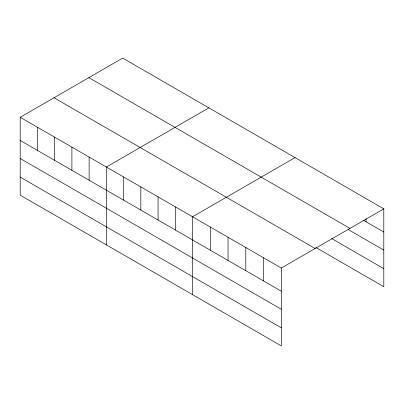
<?xml version="1.0" encoding="UTF-8"?>
<svg xmlns="http://www.w3.org/2000/svg" width="404" height="404" viewBox="0 0 404 404"><rect width="100%" height="100%" fill="white"/><g stroke="black" fill="none" stroke-linecap="round" stroke-linejoin="round"><path stroke-width="0.61" d="M281.31 309.247L281.31 268.034L20.2 117.281L20.2 195.142L281.31 345.89L281.31 309.247L20.2 158.494M20.2 117.281L122.69 58.11L383.8 208.858L383.8 286.719L316.009 247.576M208.858 107.858L106.368 167.029L106.368 244.89M295.021 157.605L192.531 216.776L192.531 294.637M281.31 268.034L383.8 208.858M363.893 220.534L383.8 232.027M88.87 77.639L349.98 228.386M348.288 229.573L383.8 250.076M331.608 238.537L383.8 268.67M54.02 97.758L315.13 248.505M20.2 140.446L281.31 291.198M20.2 177.093L281.31 327.841M366.044 218.645L366.044 221.776M263.554 257.782L263.554 280.947M245.799 247.531L245.799 270.695M228.043 237.279L228.043 260.444M210.287 227.028L210.287 250.192M175.301 206.828L175.301 229.992M158.065 196.879L158.065 220.044M140.834 186.931L140.834 210.095M123.599 176.977L123.599 200.147M89.133 157.08L89.133 180.245M71.902 147.132L71.902 170.296M54.666 137.183L54.666 160.348M37.436 127.23L37.436 150.399"/></g></svg>
